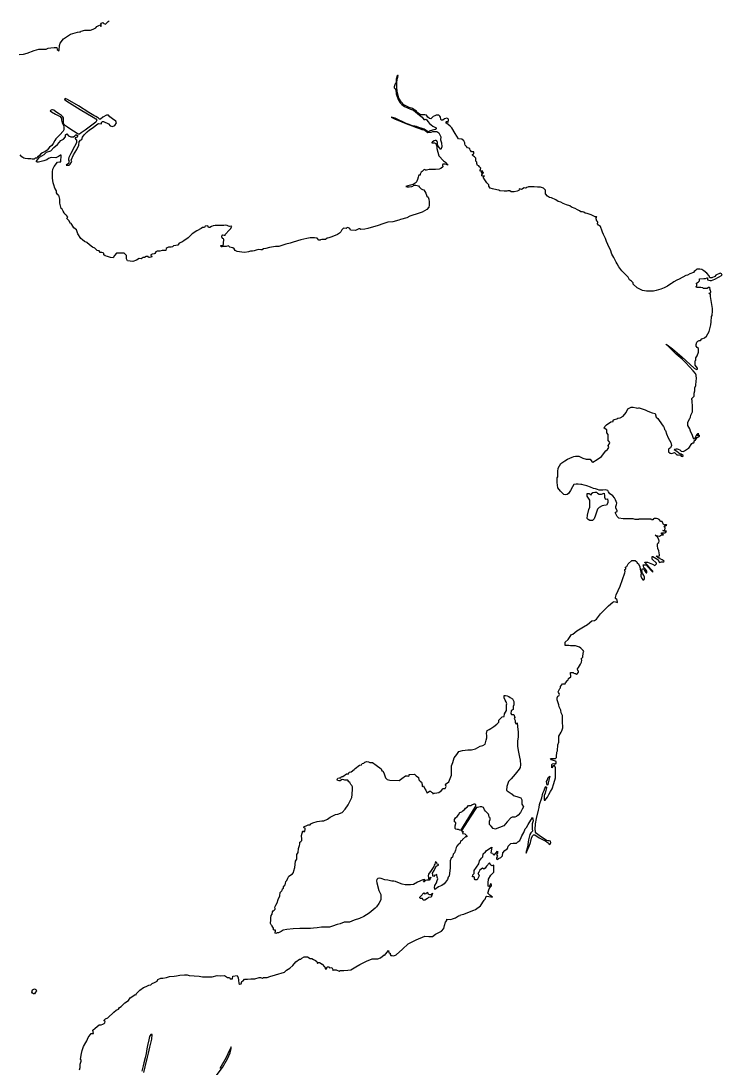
# Model space of a CAD drawing. Header units: inches. Extents: x 2272838 to 2336681, y 13196121 to 13295201.
# Drawn here: x 2323546 to 2336681, y 13214938 to 13234560 of the extents above; entities that cross this region are included whole.
import ezdxf

# ---------------------------------------------------------------- set-up
doc = ezdxf.new("R2010")
doc.units = ezdxf.units.IN
doc.header["$MEASUREMENT"] = 0
doc.layers.add('shoreline06_1', color=7, linetype='Continuous')

msp = doc.modelspace()

# ---------------------------------------------------------------- linework, layer by layer
at = {"layer": 'shoreline06_1'}
for points in [[(2323511, 13233930), (2323592, 13233935), (2323665, 13233956), (2323794, 13234007), (2323884, 13234029), (2323946, 13234029), (2323990, 13234029), (2324016, 13234029), (2324056, 13234050), (2324108, 13234057), (2324170, 13234062), (2324219, 13234062), (2324224, 13234026), (2324257, 13233998), (2324261, 13234014), (2324266, 13234099), (2324282, 13234142), (2324344, 13234222), (2324476, 13234311), (2324603, 13234351), (2324644, 13234354), (2324665, 13234354), (2324672, 13234366), (2324745, 13234387), (2324818, 13234387), (2324851, 13234387), (2324901, 13234408), (2324947, 13234429), (2324969, 13234457), (2325020, 13234481), (2325033, 13234473), (2325044, 13234453), (2325049, 13234464), (2325049, 13234478), (2325046, 13234499), (2325056, 13234516), (2325079, 13234528), (2325099, 13234513), (2325131, 13234502), (2325181, 13234552), (2325200, 13234561)], [(2324641, 13214906), (2324653, 13214951), (2324657, 13215008), (2324674, 13215067), (2324674, 13215090), (2324665, 13215100), (2324671, 13215142), (2324681, 13215210), (2324695, 13215265), (2324719, 13215342), (2324763, 13215415), (2324778, 13215449), (2324806, 13215512), (2324861, 13215583), (2324903, 13215588), (2324896, 13215649), (2324934, 13215687), (2325009, 13215750), (2325049, 13215750), (2325080, 13215762), (2325106, 13215774), (2325120, 13215785), (2325122, 13215809), (2325103, 13215821), (2325106, 13215837), (2325131, 13215859), (2325171, 13215877), (2325287, 13215983), (2325332, 13216021), (2325374, 13216040), (2325393, 13216073), (2325424, 13216089), (2325495, 13216163), (2325561, 13216203), (2325594, 13216252), (2325625, 13216271), (2325684, 13216316), (2325702, 13216309), (2325714, 13216334), (2325771, 13216398), (2325842, 13216445), (2325893, 13216467), (2325941, 13216492), (2325980, 13216497), (2326007, 13216525), (2326047, 13216544), (2326101, 13216565), (2326110, 13216600), (2326164, 13216622), (2326204, 13216622), (2326273, 13216636), (2326330, 13216653), (2326415, 13216657), (2326462, 13216667), (2326523, 13216681), (2326612, 13216683), (2326659, 13216683), (2326695, 13216671), (2326886, 13216657), (2326945, 13216648), (2327018, 13216648), (2327096, 13216649), (2327131, 13216649), (2327220, 13216675), (2327291, 13216669), (2327357, 13216673), (2327414, 13216636), (2327454, 13216633), (2327463, 13216610), (2327508, 13216612), (2327518, 13216657), (2327596, 13216673), (2327616, 13216626), (2327622, 13216586), (2327629, 13216520), (2327650, 13216513), (2327673, 13216517), (2327687, 13216558), (2327709, 13216572), (2327737, 13216602), (2327789, 13216602), (2327852, 13216609), (2327930, 13216609), (2328011, 13216638), (2328032, 13216638), (2328069, 13216623), (2328093, 13216635), (2328161, 13216638), (2328208, 13216654), (2328314, 13216684), (2328481, 13216738), (2328523, 13216773), (2328586, 13216808), (2328637, 13216857), (2328694, 13216929), (2328762, 13216977), (2328788, 13216977), (2328807, 13216995), (2328852, 13217024), (2328913, 13217023), (2328963, 13216993), (2328993, 13216993), (2329029, 13216971), (2329066, 13216955), (2329088, 13216934), (2329096, 13216915), (2329102, 13216898), (2329110, 13216901), (2329119, 13216917), (2329137, 13216917), (2329187, 13216882), (2329235, 13216836), (2329247, 13216820), (2329247, 13216798), (2329271, 13216800), (2329282, 13216837), (2329319, 13216835), (2329330, 13216818), (2329368, 13216820), (2329385, 13216800), (2329389, 13216771), (2329397, 13216767), (2329408, 13216780), (2329449, 13216780), (2329509, 13216752), (2329526, 13216764), (2329594, 13216764), (2329673, 13216771), (2329727, 13216780), (2329823, 13216834), (2329897, 13216879), (2330019, 13216942), (2330124, 13216983), (2330230, 13216983), (2330280, 13217001), (2330351, 13217061), (2330359, 13217045), (2330435, 13217141), (2330441, 13217095), (2330463, 13217093), (2330463, 13217067), (2330479, 13217045), (2330503, 13217045), (2330533, 13217043), (2330575, 13217061), (2330694, 13217169), (2330798, 13217266), (2330951, 13217340), (2331113, 13217412), (2331191, 13217404), (2331256, 13217404), (2331314, 13217449), (2331424, 13217505), (2331470, 13217551), (2331480, 13217607), (2331498, 13217671), (2331523, 13217704), (2331524, 13217728), (2331597, 13217720), (2331631, 13217736), (2331685, 13217752), (2331743, 13217792), (2331773, 13217798), (2331783, 13217810), (2331846, 13217822), (2331980, 13217876), (2332028, 13217894), (2332062, 13217909), (2332155, 13217981), (2332225, 13218087), (2332243, 13218101), (2332261, 13218151), (2332277, 13218162), (2332347, 13218145), (2332383, 13218139), (2332331, 13218176), (2332293, 13218216), (2332321, 13218296), (2332341, 13218332), (2332361, 13218350), (2332361, 13218380), (2332345, 13218390), (2332335, 13218372), (2332329, 13218350), (2332315, 13218340), (2332301, 13218346), (2332301, 13218408), (2332303, 13218479), (2332349, 13218553), (2332405, 13218607), (2332407, 13218742), (2332369, 13218726), (2332349, 13218742), (2332325, 13218786), (2332269, 13218723), (2332243, 13218683), (2332219, 13218665), (2332192, 13218685), (2332142, 13218647), (2332122, 13218607), (2332106, 13218581), (2332124, 13218559), (2332132, 13218547), (2332124, 13218525), (2332108, 13218491), (2332094, 13218467), (2332058, 13218464), (2332046, 13218483), (2332046, 13218513), (2332034, 13218523), (2332004, 13218523), (2332014, 13218557), (2332036, 13218585), (2332040, 13218641), (2332126, 13218762), (2332136, 13218822), (2332172, 13218870), (2332200, 13218894), (2332206, 13218950), (2332247, 13218990), (2332261, 13219008), (2332341, 13219063), (2332367, 13219079), (2332349, 13218974), (2332383, 13218964), (2332385, 13218954), (2332409, 13218928), (2332445, 13218966), (2332473, 13219003), (2332475, 13218968), (2332455, 13218940), (2332477, 13218906), (2332453, 13218876), (2332453, 13218858), (2332467, 13218848), (2332495, 13218864), (2332536, 13218884), (2332570, 13218916), (2332574, 13218974), (2332614, 13219013), (2332662, 13219051), (2332676, 13219097), (2332722, 13219147), (2332766, 13219151), (2332829, 13219153), (2332855, 13219177), (2332895, 13219201), (2332919, 13219256), (2332931, 13219290), (2332969, 13219354), (2332995, 13219422), (2333017, 13219444), (2333049, 13219501), (2333133, 13219635), (2333142, 13219573), (2333127, 13219513), (2333127, 13219418), (2333130, 13219375), (2333102, 13219344), (2333078, 13219316), (2333054, 13219215), (2333049, 13219173), (2333035, 13219076), (2333014, 13218996), (2333014, 13218962), (2333042, 13219043), (2333066, 13219094), (2333090, 13219166), (2333109, 13219243), (2333130, 13219290), (2333151, 13219307), (2333175, 13219307), (2333254, 13219255), (2333340, 13219208), (2333400, 13219179), (2333429, 13219154), (2333443, 13219128), (2333469, 13219146), (2333471, 13219167), (2333469, 13219191), (2333445, 13219196), (2333422, 13219196), (2333391, 13219205), (2333252, 13219297), (2333207, 13219335), (2333189, 13219359), (2333184, 13219380), (2333179, 13219410), (2333189, 13219517), (2333208, 13219615), (2333245, 13219769), (2333255, 13219818), (2333259, 13219879), (2333304, 13220004), (2333326, 13220087), (2333346, 13220141), (2333364, 13220183), (2333386, 13220213), (2333394, 13220193), (2333366, 13220089), (2333349, 13220045), (2333351, 13220000), (2333351, 13219959), (2333366, 13219960), (2333389, 13219983), (2333410, 13220014), (2333434, 13220064), (2333467, 13220118), (2333500, 13220172), (2333531, 13220268), (2333559, 13220375), (2333561, 13220466), (2333562, 13220563), (2333545, 13220605), (2333534, 13220606), (2333519, 13220599), (2333495, 13220563), (2333494, 13220625), (2333505, 13220641), (2333531, 13220646), (2333552, 13220634), (2333557, 13220646), (2333574, 13220648), (2333574, 13220681), (2333560, 13220690), (2333488, 13220717), (2333465, 13220740), (2333524, 13220740), (2333562, 13220740), (2333580, 13220757), (2333581, 13220778), (2333588, 13220856), (2333599, 13220881), (2333607, 13220997), (2333621, 13221044), (2333625, 13221155), (2333666, 13221232), (2333682, 13221256), (2333696, 13221315), (2333690, 13221437), (2333690, 13221543), (2333666, 13221595), (2333659, 13221645), (2333631, 13221704), (2333624, 13221747), (2333614, 13221779), (2333603, 13221798), (2333591, 13221839), (2333595, 13221874), (2333598, 13221897), (2333605, 13221909), (2333623, 13221916), (2333633, 13221938), (2333628, 13221958), (2333617, 13221977), (2333612, 13221991), (2333640, 13222051), (2333654, 13222065), (2333654, 13222091), (2333694, 13222140), (2333744, 13222140), (2333746, 13222159), (2333786, 13222199), (2333798, 13222211), (2333806, 13222235), (2333846, 13222272), (2333845, 13222348), (2333892, 13222348), (2333905, 13222338), (2333921, 13222333), (2333937, 13222333), (2333954, 13222322), (2333973, 13222333), (2333994, 13222357), (2333994, 13222376), (2333977, 13222388), (2333973, 13222418), (2333991, 13222446), (2334029, 13222508), (2334050, 13222545), (2334053, 13222581), (2334044, 13222607), (2334072, 13222639), (2334081, 13222717), (2334089, 13222743), (2334082, 13222765), (2334034, 13222807), (2334011, 13222824), (2333933, 13222852), (2333844, 13222852), (2333811, 13222857), (2333744, 13222857), (2333742, 13222921), (2333799, 13222967), (2333858, 13223060), (2333888, 13223071), (2333961, 13223132), (2334084, 13223205), (2334159, 13223248), (2334244, 13223316), (2334294, 13223325), (2334332, 13223347), (2334407, 13223451), (2334553, 13223601), (2334638, 13223669), (2334660, 13223681), (2334706, 13223670), (2334723, 13223663), (2334716, 13223703), (2334712, 13223719), (2334685, 13223735), (2334688, 13223755), (2334700, 13223806), (2334770, 13223967), (2334862, 13224216), (2334867, 13224242), (2334862, 13224261), (2334862, 13224282), (2334876, 13224296), (2334874, 13224323), (2334896, 13224336), (2334921, 13224388), (2334990, 13224447), (2335030, 13224450), (2335056, 13224450), (2335086, 13224426), (2335094, 13224403), (2335113, 13224388), (2335139, 13224329), (2335146, 13224287), (2335159, 13224242), (2335166, 13224202), (2335162, 13224179), (2335159, 13224157), (2335181, 13224113), (2335195, 13224084), (2335218, 13224084), (2335228, 13224105), (2335228, 13224136), (2335214, 13224167), (2335197, 13224198), (2335192, 13224214), (2335181, 13224261), (2335193, 13224297), (2335207, 13224292), (2335225, 13224277), (2335232, 13224247), (2335258, 13224216), (2335273, 13224218), (2335270, 13224247), (2335245, 13224284), (2335216, 13224320), (2335207, 13224343), (2335202, 13224370), (2335258, 13224370), (2335299, 13224327), (2335360, 13224256), (2335384, 13224228), (2335386, 13224240), (2335384, 13224249), (2335341, 13224294), (2335287, 13224360), (2335237, 13224410), (2335235, 13224421), (2335285, 13224421), (2335376, 13224379), (2335424, 13224357), (2335454, 13224386), (2335456, 13224402), (2335372, 13224476), (2335369, 13224522), (2335384, 13224522), (2335480, 13224471), (2335509, 13224410), (2335546, 13224424), (2335589, 13224426), (2335598, 13224438), (2335581, 13224452), (2335558, 13224461), (2335523, 13224483), (2335518, 13224490), (2335495, 13224496), (2335447, 13224532), (2335508, 13224534), (2335508, 13224556), (2335497, 13224631), (2335481, 13224673), (2335473, 13224721), (2335473, 13224763), (2335481, 13224773), (2335494, 13224786), (2335501, 13224810), (2335499, 13224841), (2335473, 13224886), (2335428, 13224923), (2335471, 13224909), (2335507, 13224907), (2335547, 13224931), (2335582, 13224933), (2335575, 13224944), (2335549, 13224949), (2335547, 13224970), (2335572, 13224970), (2335608, 13224968), (2335626, 13224977), (2335643, 13224996), (2335622, 13224998), (2335596, 13224999), (2335573, 13225011), (2335612, 13225017), (2335613, 13225064), (2335598, 13225076), (2335608, 13225095), (2335634, 13225110), (2335648, 13225114), (2335638, 13225119), (2335612, 13225117), (2335601, 13225112), (2335586, 13225121), (2335572, 13225149), (2335561, 13225180), (2335533, 13225183), (2335502, 13225216), (2335476, 13225230), (2335452, 13225235), (2335407, 13225235), (2335394, 13225227), (2335382, 13225209), (2335361, 13225213), (2335355, 13225225), (2335235, 13225225), (2335124, 13225225), (2335117, 13225216), (2335051, 13225216), (2335014, 13225227), (2334898, 13225230), (2334830, 13225232), (2334747, 13225240), (2334715, 13225273), (2334686, 13225339), (2334686, 13225355), (2334701, 13225358), (2334714, 13225367), (2334714, 13225388), (2334691, 13225430), (2334691, 13225461), (2334705, 13225501), (2334708, 13225522), (2334696, 13225556), (2334682, 13225584), (2334665, 13225622), (2334634, 13225662), (2334608, 13225681), (2334576, 13225700), (2334555, 13225735), (2334540, 13225760), (2334498, 13225773), (2334448, 13225765), (2334396, 13225765), (2334377, 13225768), (2334345, 13225782), (2334309, 13225794), (2334272, 13225801), (2334215, 13225824), (2334147, 13225848), (2334095, 13225862), (2334052, 13225874), (2334034, 13225874), (2333987, 13225877), (2333951, 13225881), (2333904, 13225874), (2333880, 13225829), (2333843, 13225763), (2333803, 13225707), (2333781, 13225686), (2333744, 13225679), (2333720, 13225685), (2333691, 13225709), (2333652, 13225749), (2333607, 13225811), (2333595, 13225910), (2333595, 13226001), (2333605, 13226018), (2333604, 13226115), (2333611, 13226181), (2333659, 13226268), (2333734, 13226318), (2333784, 13226348), (2333829, 13226365), (2333871, 13226388), (2333906, 13226400), (2333937, 13226407), (2333996, 13226404), (2334076, 13226364), (2334137, 13226346), (2334211, 13226346), (2334241, 13226305), (2334258, 13226294), (2334342, 13226340), (2334423, 13226399), (2334505, 13226505), (2334538, 13226531), (2334560, 13226565), (2334546, 13226604), (2334567, 13226631), (2334579, 13226661), (2334562, 13226683), (2334548, 13226694), (2334548, 13226751), (2334546, 13226777), (2334545, 13226810), (2334524, 13226840), (2334520, 13226866), (2334524, 13226895), (2334473, 13226927), (2334484, 13226963), (2334519, 13226994), (2334600, 13227045), (2334642, 13227053), (2334644, 13227081), (2334661, 13227090), (2334708, 13227104), (2334730, 13227114), (2334772, 13227123), (2334828, 13227156), (2334888, 13227220), (2334914, 13227290), (2334979, 13227323), (2335015, 13227323), (2335074, 13227311), (2335090, 13227304), (2335114, 13227312), (2335131, 13227312), (2335243, 13227274), (2335290, 13227250), (2335371, 13227217), (2335427, 13227201), (2335449, 13227135), (2335479, 13227109), (2335561, 13226989), (2335585, 13226962), (2335595, 13226936), (2335606, 13226903), (2335623, 13226884), (2335640, 13226821), (2335672, 13226746), (2335724, 13226660), (2335733, 13226602), (2335715, 13226559), (2335681, 13226535), (2335681, 13226510), (2335681, 13226484), (2335710, 13226463), (2335741, 13226456), (2335771, 13226469), (2335792, 13226470), (2335818, 13226449), (2335833, 13226432), (2335861, 13226430), (2335903, 13226422), (2335915, 13226404), (2335936, 13226397), (2335951, 13226403), (2335953, 13226418), (2335936, 13226432), (2335920, 13226439), (2335899, 13226441), (2335835, 13226489), (2335785, 13226524), (2335795, 13226536), (2335819, 13226540), (2335842, 13226540), (2335859, 13226538), (2335889, 13226526), (2335913, 13226495), (2335951, 13226493), (2335979, 13226507), (2336031, 13226543), (2336059, 13226557), (2336115, 13226642), (2336132, 13226655), (2336155, 13226655), (2336162, 13226672), (2336162, 13226689), (2336181, 13226712), (2336191, 13226717), (2336215, 13226752), (2336247, 13226769), (2336257, 13226781), (2336259, 13226797), (2336247, 13226787), (2336229, 13226787), (2336219, 13226788), (2336219, 13226806), (2336245, 13226823), (2336219, 13226823), (2336210, 13226813), (2336194, 13226790), (2336186, 13226769), (2336174, 13226734), (2336165, 13226722), (2336151, 13226721), (2336142, 13226754), (2336130, 13226792), (2336090, 13226873), (2336080, 13226915), (2336061, 13226945), (2336043, 13226981), (2336043, 13227038), (2336050, 13227068), (2336078, 13227111), (2336092, 13227134), (2336095, 13227170), (2336128, 13227235), (2336127, 13227321), (2336120, 13227445), (2336113, 13227464), (2336113, 13227486), (2336139, 13227512), (2336156, 13227526), (2336156, 13227585), (2336170, 13227631), (2336173, 13227683), (2336191, 13227728), (2336196, 13227813), (2336201, 13227856), (2336198, 13227919), (2336182, 13227954), (2336138, 13228006), (2336074, 13228079), (2336001, 13228155), (2335935, 13228224), (2335824, 13228318), (2335685, 13228452), (2335629, 13228500), (2335652, 13228492), (2335756, 13228414), (2335928, 13228264), (2336158, 13228056), (2336201, 13228028), (2336220, 13228033), (2336220, 13228051), (2336178, 13228112), (2336178, 13228143), (2336180, 13228190), (2336192, 13228205), (2336189, 13228244), (2336217, 13228284), (2336239, 13228351), (2336241, 13228421), (2336218, 13228442), (2336197, 13228468), (2336197, 13228495), (2336206, 13228541), (2336230, 13228558), (2336253, 13228570), (2336275, 13228570), (2336305, 13228605), (2336321, 13228612), (2336354, 13228619), (2336390, 13228654), (2336439, 13228742), (2336470, 13228867), (2336480, 13228923), (2336482, 13229023), (2336494, 13229041), (2336504, 13229129), (2336504, 13229173), (2336484, 13229284), (2336466, 13229395), (2336466, 13229442), (2336449, 13229449), (2336442, 13229461), (2336470, 13229470), (2336470, 13229489), (2336463, 13229505), (2336456, 13229520), (2336454, 13229538), (2336456, 13229555), (2336447, 13229564), (2336426, 13229564), (2336402, 13229546), (2336385, 13229546), (2336332, 13229548), (2336322, 13229558), (2336282, 13229562), (2336202, 13229563), (2336199, 13229581), (2336206, 13229591), (2336207, 13229612), (2336204, 13229647), (2336235, 13229666), (2336256, 13229689), (2336259, 13229725), (2336341, 13229732), (2336372, 13229734), (2336404, 13229749), (2336410, 13229749), (2336410, 13229709), (2336456, 13229699), (2336482, 13229697), (2336549, 13229723), (2336681, 13229796), (2336674, 13229819), (2336648, 13229831), (2336565, 13229798), (2336546, 13229769), (2336487, 13229748), (2336476, 13229748), (2336450, 13229748), (2336438, 13229781), (2336397, 13229833), (2336343, 13229876), (2336303, 13229900), (2336265, 13229909), (2336212, 13229906), (2336181, 13229881), (2336160, 13229867), (2336145, 13229847), (2336079, 13229822), (2336035, 13229793), (2336001, 13229787), (2335877, 13229721), (2335836, 13229701), (2335778, 13229674), (2335754, 13229655), (2335737, 13229638), (2335683, 13229607), (2335659, 13229591), (2335594, 13229560), (2335537, 13229534), (2335450, 13229511), (2335395, 13229499), (2335336, 13229495), (2335263, 13229494), (2335188, 13229509), (2335091, 13229561), (2335018, 13229626), (2335014, 13229650), (2334986, 13229685), (2334948, 13229707), (2334920, 13229761), (2334889, 13229789), (2334802, 13229877), (2334750, 13229950), (2334715, 13230009), (2334695, 13230037), (2334686, 13230065), (2334653, 13230126), (2334618, 13230192), (2334594, 13230268), (2334568, 13230315), (2334514, 13230424), (2334495, 13230482), (2334463, 13230558), (2334441, 13230603), (2334432, 13230641), (2334409, 13230688), (2334406, 13230711), (2334385, 13230718), (2334364, 13230732), (2334350, 13230758), (2334356, 13230789), (2334349, 13230803), (2334335, 13230806), (2334326, 13230851), (2334326, 13230874), (2334333, 13230881), (2334330, 13230886), (2334303, 13230891), (2334227, 13230924), (2334154, 13230952), (2334116, 13230956), (2334093, 13230978), (2334069, 13230980), (2334034, 13230980), (2334013, 13231002), (2333975, 13231018), (2333927, 13231048), (2333861, 13231072), (2333831, 13231093), (2333770, 13231117), (2333706, 13231138), (2333664, 13231162), (2333610, 13231178), (2333567, 13231209), (2333485, 13231242), (2333449, 13231252), (2333411, 13231278), (2333372, 13231322), (2333372, 13231360), (2333376, 13231374), (2333371, 13231391), (2333352, 13231405), (2333338, 13231426), (2333277, 13231442), (2333223, 13231448), (2333164, 13231452), (2333122, 13231452), (2333074, 13231452), (2333053, 13231450), (2333041, 13231443), (2333016, 13231440), (2333006, 13231429), (2332996, 13231429), (2332971, 13231434), (2332923, 13231403), (2332888, 13231414), (2332879, 13231405), (2332871, 13231381), (2332844, 13231370), (2332784, 13231360), (2332728, 13231360), (2332704, 13231374), (2332669, 13231375), (2332652, 13231367), (2332600, 13231367), (2332518, 13231374), (2332502, 13231386), (2332459, 13231398), (2332381, 13231415), (2332337, 13231429), (2332315, 13231462), (2332310, 13231490), (2332290, 13231512), (2332275, 13231525), (2332252, 13231561), (2332224, 13231599), (2332210, 13231611), (2332210, 13231630), (2332230, 13231656), (2332191, 13231650), (2332179, 13231656), (2332179, 13231677), (2332210, 13231719), (2332179, 13231709), (2332171, 13231721), (2332197, 13231747), (2332150, 13231747), (2332150, 13231764), (2332162, 13231799), (2332136, 13231825), (2332127, 13231846), (2332098, 13231853), (2332089, 13231889), (2332089, 13231913), (2332071, 13231933), (2332071, 13231962), (2332071, 13231988), (2332042, 13232014), (2332023, 13232028), (2332007, 13232044), (2332005, 13232058), (2332016, 13232065), (2332030, 13232068), (2332028, 13232104), (2331990, 13232108), (2331976, 13232124), (2331965, 13232141), (2331953, 13232165), (2331936, 13232174), (2331910, 13232181), (2331891, 13232205), (2331870, 13232233), (2331861, 13232257), (2331861, 13232275), (2331842, 13232313), (2331809, 13232342), (2331741, 13232353), (2331680, 13232448), (2331618, 13232558), (2331590, 13232589), (2331519, 13232644), (2331507, 13232665), (2331519, 13232674), (2331533, 13232674), (2331552, 13232657), (2331555, 13232710), (2331548, 13232728), (2331528, 13232735), (2331484, 13232724), (2331449, 13232702), (2331422, 13232703), (2331411, 13232721), (2331404, 13232756), (2331397, 13232778), (2331378, 13232794), (2331323, 13232794), (2331300, 13232782), (2331272, 13232769), (2331250, 13232750), (2331224, 13232728), (2331203, 13232729), (2331168, 13232759), (2331142, 13232794), (2331114, 13232801), (2331034, 13232801), (2330963, 13232851), (2330956, 13232877), (2330908, 13232901), (2330880, 13232919), (2330819, 13232936), (2330722, 13232988), (2330668, 13233042), (2330623, 13233111), (2330598, 13233208), (2330590, 13233304), (2330590, 13233393), (2330593, 13233469), (2330610, 13233504), (2330612, 13233540), (2330602, 13233540), (2330591, 13233525), (2330583, 13233488), (2330576, 13233467), (2330576, 13233408), (2330558, 13233384), (2330548, 13233361), (2330539, 13233323), (2330539, 13233304), (2330558, 13233290), (2330570, 13233268), (2330576, 13233195), (2330612, 13233085), (2330652, 13233024), (2330680, 13232991), (2330734, 13232958), (2330788, 13232929), (2330847, 13232905), (2330901, 13232887), (2330941, 13232856), (2331013, 13232794), (2331066, 13232754), (2331097, 13232715), (2331119, 13232710), (2331135, 13232719), (2331170, 13232677), (2331199, 13232637), (2331264, 13232585), (2331312, 13232566), (2331324, 13232545), (2331321, 13232528), (2331279, 13232518), (2331210, 13232498), (2331189, 13232483), (2331163, 13232490), (2331099, 13232533), (2331064, 13232542), (2331001, 13232563), (2330955, 13232583), (2330923, 13232589), (2330883, 13232596), (2330821, 13232620), (2330762, 13232641), (2330699, 13232670), (2330630, 13232700), (2330557, 13232741), (2330484, 13232759), (2330560, 13232719), (2330684, 13232668), (2330760, 13232635), (2330875, 13232592), (2330939, 13232571), (2331012, 13232542), (2331059, 13232528), (2331095, 13232523), (2331170, 13232469), (2331229, 13232478), (2331260, 13232485), (2331338, 13232485), (2331373, 13232460), (2331413, 13232387), (2331404, 13232335), (2331425, 13232273), (2331429, 13232198), (2331413, 13232153), (2331382, 13232191), (2331359, 13232224), (2331351, 13232261), (2331351, 13232281), (2331337, 13232313), (2331328, 13232321), (2331305, 13232321), (2331288, 13232311), (2331257, 13232293), (2331243, 13232285), (2331245, 13232278), (2331272, 13232278), (2331297, 13232274), (2331321, 13232261), (2331335, 13232208), (2331335, 13232172), (2331378, 13232033), (2331464, 13231936), (2331502, 13231912), (2331549, 13231858), (2331498, 13231873), (2331448, 13231875), (2331446, 13231858), (2331448, 13231826), (2331412, 13231797), (2331379, 13231781), (2331314, 13231774), (2331194, 13231774), (2331172, 13231767), (2331144, 13231762), (2331123, 13231765), (2331111, 13231774), (2331095, 13231769), (2331064, 13231739), (2331042, 13231729), (2331026, 13231687), (2331026, 13231668), (2331003, 13231670), (2330993, 13231658), (2330988, 13231632), (2330974, 13231590), (2330965, 13231555), (2330950, 13231533), (2330929, 13231521), (2330915, 13231508), (2330887, 13231494), (2330842, 13231484), (2330795, 13231467), (2330757, 13231458), (2330781, 13231449), (2330819, 13231451), (2330868, 13231460), (2330887, 13231465), (2330905, 13231482), (2330946, 13231484), (2330971, 13231479), (2330995, 13231472), (2331009, 13231453), (2331047, 13231411), (2331068, 13231399), (2331092, 13231397), (2331130, 13231335), (2331151, 13231279), (2331176, 13231258), (2331189, 13231222), (2331195, 13231172), (2331195, 13231107), (2331190, 13231069), (2331153, 13231026), (2331061, 13230974), (2330950, 13230939), (2330886, 13230921), (2330832, 13230899), (2330778, 13230873), (2330658, 13230840), (2330625, 13230824), (2330511, 13230796), (2330419, 13230786), (2330346, 13230765), (2330222, 13230723), (2330108, 13230687), (2330042, 13230671), (2329986, 13230659), (2329913, 13230654), (2329903, 13230666), (2329878, 13230664), (2329814, 13230636), (2329722, 13230638), (2329707, 13230669), (2329684, 13230686), (2329658, 13230692), (2329637, 13230671), (2329590, 13230674), (2329561, 13230646), (2329540, 13230610), (2329512, 13230580), (2329477, 13230558), (2329368, 13230513), (2329314, 13230494), (2329283, 13230487), (2329250, 13230464), (2329229, 13230464), (2329182, 13230464), (2329161, 13230461), (2329149, 13230452), (2329130, 13230454), (2329094, 13230487), (2329043, 13230497), (2328962, 13230497), (2328904, 13230480), (2328791, 13230459), (2328644, 13230417), (2328588, 13230396), (2328507, 13230379), (2328432, 13230349), (2328376, 13230332), (2328314, 13230335), (2328201, 13230313), (2328133, 13230297), (2328088, 13230288), (2328065, 13230271), (2328038, 13230271), (2328003, 13230274), (2327951, 13230266), (2327916, 13230252), (2327887, 13230246), (2327847, 13230246), (2327810, 13230234), (2327741, 13230220), (2327685, 13230226), (2327595, 13230239), (2327560, 13230258), (2327543, 13230288), (2327513, 13230307), (2327484, 13230314), (2327458, 13230323), (2327437, 13230345), (2327393, 13230331), (2327369, 13230330), (2327340, 13230330), (2327315, 13230324), (2327298, 13230326), (2327291, 13230338), (2327294, 13230350), (2327334, 13230354), (2327343, 13230380), (2327343, 13230404), (2327345, 13230456), (2327348, 13230463), (2327341, 13230476), (2327320, 13230482), (2327310, 13230512), (2327317, 13230545), (2327327, 13230554), (2327352, 13230548), (2327372, 13230548), (2327378, 13230564), (2327447, 13230637), (2327475, 13230667), (2327497, 13230708), (2327485, 13230712), (2327452, 13230707), (2327433, 13230712), (2327407, 13230729), (2327379, 13230734), (2327348, 13230724), (2327282, 13230729), (2327185, 13230729), (2327148, 13230719), (2327117, 13230710), (2327086, 13230689), (2327062, 13230691), (2327046, 13230722), (2326996, 13230717), (2326985, 13230689), (2326945, 13230689), (2326924, 13230672), (2326841, 13230625), (2326756, 13230569), (2326680, 13230493), (2326601, 13230442), (2326558, 13230413), (2326509, 13230394), (2326487, 13230361), (2326449, 13230354), (2326402, 13230345), (2326383, 13230329), (2326362, 13230322), (2326336, 13230319), (2326310, 13230319), (2326285, 13230305), (2326270, 13230295), (2326259, 13230261), (2326192, 13230261), (2326148, 13230248), (2326096, 13230248), (2326072, 13230234), (2326054, 13230201), (2326041, 13230195), (2326002, 13230188), (2325980, 13230180), (2325978, 13230164), (2325997, 13230155), (2325995, 13230133), (2325955, 13230128), (2325935, 13230128), (2325931, 13230145), (2325891, 13230143), (2325860, 13230129), (2325834, 13230124), (2325799, 13230103), (2325761, 13230107), (2325714, 13230074), (2325643, 13230051), (2325593, 13230056), (2325542, 13230067), (2325526, 13230103), (2325523, 13230164), (2325480, 13230207), (2325339, 13230206), (2325299, 13230167), (2325271, 13230119), (2325223, 13230129), (2325169, 13230146), (2325125, 13230157), (2325099, 13230176), (2325096, 13230199), (2325085, 13230216), (2325064, 13230219), (2325033, 13230221), (2325012, 13230249), (2324976, 13230261), (2324931, 13230301), (2324887, 13230322), (2324828, 13230365), (2324781, 13230407), (2324734, 13230429), (2324700, 13230455), (2324668, 13230483), (2324611, 13230572), (2324588, 13230643), (2324538, 13230683), (2324502, 13230744), (2324486, 13230761), (2324477, 13230766), (2324446, 13230820), (2324423, 13230836), (2324403, 13230857), (2324410, 13230870), (2324422, 13230883), (2324406, 13230907), (2324387, 13230929), (2324366, 13230942), (2324354, 13230966), (2324337, 13230994), (2324321, 13231030), (2324298, 13231044), (2324290, 13231094), (2324276, 13231147), (2324274, 13231219), (2324257, 13231292), (2324239, 13231301), (2324211, 13231336), (2324211, 13231374), (2324178, 13231424), (2324163, 13231490), (2324152, 13231525), (2324138, 13231615), (2324138, 13231730), (2324142, 13231780), (2324168, 13231834), (2324230, 13231916), (2324268, 13231918), (2324295, 13231921), (2324301, 13232046), (2324286, 13232046), (2324251, 13232018), (2324197, 13231997), (2324110, 13232001), (2324064, 13231984), (2324031, 13231957), (2323978, 13231940), (2323923, 13231928), (2323873, 13231914), (2323848, 13231912), (2323831, 13231923), (2323857, 13231957), (2323893, 13232006), (2323982, 13232060), (2324024, 13232098), (2324107, 13232126), (2324162, 13232187), (2324232, 13232244), (2324291, 13232317), (2324346, 13232343), (2324383, 13232387), (2324383, 13232428), (2324404, 13232444), (2324439, 13232406), (2324482, 13232387), (2324532, 13232388), (2324558, 13232409), (2324572, 13232425), (2324590, 13232427), (2324609, 13232407), (2324598, 13232383), (2324565, 13232369), (2324565, 13232354), (2324572, 13232340), (2324588, 13232329), (2324590, 13232274), (2324550, 13232209), (2324479, 13232074), (2324446, 13231999), (2324439, 13231971), (2324439, 13231947), (2324451, 13231937), (2324444, 13231911), (2324437, 13231886), (2324394, 13231860), (2324430, 13231860), (2324447, 13231855), (2324466, 13231873), (2324498, 13231928), (2324484, 13231952), (2324529, 13232053), (2324593, 13232152), (2324633, 13232232), (2324640, 13232296), (2324661, 13232324), (2324687, 13232336), (2324701, 13232381), (2324732, 13232425), (2324789, 13232484), (2324833, 13232522), (2324902, 13232560), (2324970, 13232619), (2325001, 13232635), (2325055, 13232633), (2325055, 13232656), (2325076, 13232675), (2325095, 13232677), (2325185, 13232630), (2325218, 13232592), (2325263, 13232583), (2325303, 13232600), (2325338, 13232649), (2325324, 13232684), (2325263, 13232727), (2325209, 13232765), (2325185, 13232793), (2325149, 13232793), (2325083, 13232758), (2325039, 13232722), (2325018, 13232718), (2324998, 13232736), (2324982, 13232750), (2324947, 13232769), (2324909, 13232790), (2324820, 13232842), (2324622, 13232967), (2324416, 13233090), (2324374, 13233107), (2324362, 13233100), (2324369, 13233081), (2324459, 13233024), (2324657, 13232901), (2324899, 13232758), (2324952, 13232724), (2324968, 13232699), (2324951, 13232661), (2324874, 13232604), (2324751, 13232513), (2324673, 13232461), (2324645, 13232437), (2324623, 13232437), (2324603, 13232447), (2324560, 13232473), (2324498, 13232513), (2324416, 13232567), (2324379, 13232593), (2324353, 13232621), (2324341, 13232645), (2324341, 13232692), (2324343, 13232722), (2324343, 13232743), (2324331, 13232765), (2324308, 13232788), (2324270, 13232810), (2324202, 13232855), (2324164, 13232885), (2324140, 13232894), (2324124, 13232895), (2324103, 13232883), (2324096, 13232876), (2324119, 13232855), (2324193, 13232815), (2324279, 13232767), (2324306, 13232729), (2324306, 13232703), (2324319, 13232651), (2324343, 13232605), (2324352, 13232572), (2324350, 13232519), (2324336, 13232496), (2324274, 13232423), (2324225, 13232373), (2324197, 13232353), (2324180, 13232319), (2324152, 13232263), (2324122, 13232225), (2324079, 13232192), (2324036, 13232138), (2324003, 13232112), (2323978, 13232100), (2323947, 13232088), (2323916, 13232070), (2323893, 13232039), (2323859, 13232004), (2323838, 13231990), (2323810, 13231987), (2323793, 13231971), (2323758, 13231971), (2323734, 13231976), (2323675, 13231976), (2323628, 13231982), (2323598, 13231989), (2323565, 13232016), (2323529, 13232051)], [(2325846, 13214857), (2325876, 13214960), (2325916, 13215141), (2325935, 13215219), (2325964, 13215332), (2325996, 13215481), (2326006, 13215568), (2325980, 13215566), (2325957, 13215531), (2325945, 13215464), (2325917, 13215359), (2325905, 13215299), (2325890, 13215210), (2325871, 13215127), (2325850, 13215033), (2325839, 13214977), (2325813, 13214877)], [(2327205, 13214790), (2327324, 13214947), (2327415, 13215112), (2327468, 13215223), (2327486, 13215306), (2327487, 13215339), (2327449, 13215263), (2327390, 13215136), (2327274, 13214929)]]:
    msp.add_lwpolyline(points, dxfattribs=at)
for points in [[(2334351, 13225709), (2334382, 13225693), (2334425, 13225695), (2334470, 13225713), (2334476, 13225662), (2334481, 13225638), (2334489, 13225603), (2334498, 13225596), (2334533, 13225605), (2334540, 13225563), (2334540, 13225530), (2334519, 13225483), (2334465, 13225478), (2334434, 13225475), (2334377, 13225440), (2334347, 13225412), (2334332, 13225357), (2334311, 13225297), (2334283, 13225233), (2334252, 13225198), (2334233, 13225198), (2334205, 13225200), (2334172, 13225219), (2334154, 13225238), (2334158, 13225299), (2334187, 13225402), (2334205, 13225450), (2334205, 13225577), (2334154, 13225657), (2334154, 13225702), (2334189, 13225706), (2334212, 13225683), (2334229, 13225681), (2334234, 13225692), (2334234, 13225707), (2334258, 13225721), (2334298, 13225730), (2334331, 13225730)], [(2330180, 13217932), (2330069, 13217840), (2329969, 13217779), (2329887, 13217743), (2329788, 13217707), (2329702, 13217673), (2329602, 13217673), (2329527, 13217643), (2329473, 13217631), (2329385, 13217596), (2329325, 13217578), (2329281, 13217578), (2329226, 13217580), (2329174, 13217580), (2329096, 13217568), (2329026, 13217558), (2328974, 13217556), (2328773, 13217552), (2328646, 13217548), (2328528, 13217534), (2328458, 13217524), (2328422, 13217494), (2328369, 13217470), (2328345, 13217470), (2328321, 13217458), (2328309, 13217468), (2328311, 13217486), (2328315, 13217504), (2328313, 13217524), (2328295, 13217524), (2328277, 13217526), (2328277, 13217560), (2328265, 13217576), (2328251, 13217598), (2328251, 13217606), (2328231, 13217620), (2328223, 13217646), (2328227, 13217716), (2328225, 13217753), (2328237, 13217799), (2328253, 13217821), (2328259, 13217865), (2328271, 13217887), (2328291, 13217895), (2328311, 13217913), (2328311, 13217931), (2328305, 13217951), (2328307, 13217963), (2328323, 13217989), (2328347, 13218034), (2328365, 13218098), (2328397, 13218164), (2328405, 13218226), (2328431, 13218258), (2328443, 13218270), (2328445, 13218297), (2328465, 13218307), (2328465, 13218333), (2328494, 13218369), (2328504, 13218395), (2328510, 13218437), (2328528, 13218451), (2328548, 13218497), (2328568, 13218537), (2328636, 13218576), (2328650, 13218604), (2328660, 13218636), (2328680, 13218696), (2328690, 13218814), (2328712, 13218853), (2328712, 13218885), (2328712, 13218913), (2328718, 13218939), (2328740, 13218979), (2328744, 13219053), (2328766, 13219110), (2328772, 13219132), (2328774, 13219170), (2328790, 13219182), (2328806, 13219204), (2328810, 13219250), (2328800, 13219264), (2328800, 13219294), (2328826, 13219383), (2328848, 13219366), (2328867, 13219377), (2328871, 13219407), (2328873, 13219433), (2328846, 13219439), (2328850, 13219467), (2328891, 13219477), (2328927, 13219495), (2328963, 13219495), (2328977, 13219515), (2329017, 13219535), (2329097, 13219559), (2329184, 13219571), (2329222, 13219573), (2329290, 13219599), (2329338, 13219638), (2329438, 13219688), (2329485, 13219696), (2329565, 13219728), (2329621, 13219788), (2329679, 13219873), (2329745, 13220007), (2329753, 13220065), (2329759, 13220170), (2329759, 13220208), (2329747, 13220230), (2329729, 13220252), (2329711, 13220290), (2329687, 13220300), (2329671, 13220334), (2329643, 13220332), (2329613, 13220332), (2329575, 13220346), (2329551, 13220342), (2329527, 13220320), (2329500, 13220320), (2329474, 13220328), (2329468, 13220348), (2329480, 13220370), (2329506, 13220378), (2329539, 13220374), (2329549, 13220400), (2329579, 13220400), (2329647, 13220449), (2329683, 13220449), (2329697, 13220481), (2329733, 13220491), (2329791, 13220531), (2329807, 13220553), (2329890, 13220613), (2329924, 13220621), (2329940, 13220645), (2329970, 13220653), (2329990, 13220669), (2330024, 13220682), (2330060, 13220678), (2330084, 13220661), (2330133, 13220662), (2330203, 13220611), (2330295, 13220547), (2330309, 13220509), (2330327, 13220507), (2330353, 13220451), (2330379, 13220377), (2330410, 13220345), (2330458, 13220332), (2330632, 13220329), (2330679, 13220365), (2330749, 13220415), (2330779, 13220415), (2330801, 13220409), (2330817, 13220411), (2330821, 13220441), (2330917, 13220443), (2330953, 13220413), (2330992, 13220383), (2331002, 13220337), (2331024, 13220317), (2331052, 13220293), (2331060, 13220252), (2331066, 13220212), (2331088, 13220228), (2331112, 13220170), (2331130, 13220144), (2331158, 13220092), (2331178, 13220108), (2331200, 13220126), (2331221, 13220124), (2331235, 13220106), (2331265, 13220098), (2331265, 13220076), (2331297, 13220092), (2331339, 13220094), (2331373, 13220102), (2331417, 13220130), (2331455, 13220174), (2331493, 13220178), (2331510, 13220212), (2331499, 13220247), (2331518, 13220271), (2331560, 13220301), (2331590, 13220365), (2331610, 13220429), (2331610, 13220493), (2331610, 13220532), (2331614, 13220604), (2331638, 13220664), (2331664, 13220750), (2331710, 13220813), (2331750, 13220873), (2331820, 13220887), (2331921, 13220901), (2331987, 13220901), (2332063, 13220921), (2332149, 13220969), (2332202, 13220981), (2332246, 13221010), (2332264, 13221082), (2332272, 13221124), (2332276, 13221170), (2332268, 13221206), (2332282, 13221262), (2332316, 13221285), (2332352, 13221299), (2332408, 13221339), (2332462, 13221383), (2332499, 13221419), (2332499, 13221457), (2332563, 13221519), (2332599, 13221529), (2332605, 13221574), (2332643, 13221638), (2332641, 13221742), (2332649, 13221766), (2332639, 13221798), (2332619, 13221835), (2332599, 13221875), (2332597, 13221901), (2332599, 13221917), (2332625, 13221921), (2332655, 13221913), (2332689, 13221901), (2332709, 13221881), (2332753, 13221857), (2332771, 13221833), (2332781, 13221807), (2332779, 13221744), (2332769, 13221716), (2332769, 13221658), (2332733, 13221632), (2332725, 13221584), (2332735, 13221562), (2332759, 13221562), (2332779, 13221562), (2332802, 13221505), (2332788, 13221491), (2332804, 13221449), (2332806, 13221413), (2332820, 13221391), (2332840, 13221409), (2332852, 13221339), (2332864, 13221235), (2332862, 13221136), (2332852, 13221070), (2332852, 13220966), (2332870, 13220859), (2332884, 13220763), (2332900, 13220707), (2332904, 13220622), (2332902, 13220572), (2332880, 13220538), (2332806, 13220448), (2332732, 13220357), (2332682, 13220305), (2332650, 13220213), (2332642, 13220147), (2332658, 13220131), (2332714, 13220094), (2332748, 13220070), (2332766, 13220046), (2332836, 13220026), (2332911, 13220000), (2332929, 13219966), (2332929, 13219882), (2332959, 13219834), (2332939, 13219787), (2332903, 13219725), (2332862, 13219675), (2332832, 13219651), (2332800, 13219637), (2332748, 13219637), (2332722, 13219627), (2332654, 13219551), (2332590, 13219476), (2332513, 13219446), (2332461, 13219426), (2332437, 13219416), (2332395, 13219428), (2332355, 13219472), (2332341, 13219486), (2332323, 13219504), (2332323, 13219566), (2332337, 13219595), (2332337, 13219621), (2332329, 13219635), (2332317, 13219641), (2332315, 13219675), (2332307, 13219695), (2332284, 13219717), (2332252, 13219753), (2332232, 13219779), (2332212, 13219821), (2332182, 13219835), (2332148, 13219835), (2332102, 13219823), (2332078, 13219819), (2331973, 13219659), (2331807, 13219396), (2331807, 13219368), (2331829, 13219368), (2331817, 13219331), (2331865, 13219325), (2331909, 13219283), (2331901, 13219273), (2331875, 13219269), (2331821, 13219221), (2331811, 13219201), (2331785, 13219195), (2331769, 13219149), (2331743, 13219131), (2331715, 13219099), (2331697, 13219070), (2331689, 13219022), (2331667, 13218974), (2331642, 13218944), (2331630, 13218888), (2331604, 13218872), (2331590, 13218822), (2331588, 13218747), (2331588, 13218683), (2331578, 13218589), (2331570, 13218535), (2331552, 13218514), (2331536, 13218472), (2331502, 13218424), (2331478, 13218390), (2331430, 13218362), (2331372, 13218332), (2331300, 13218282), (2331295, 13218324), (2331301, 13218358), (2331332, 13218410), (2331344, 13218450), (2331354, 13218484), (2331352, 13218502), (2331342, 13218512), (2331340, 13218567), (2331311, 13218555), (2331289, 13218544), (2331287, 13218530), (2331261, 13218532), (2331261, 13218561), (2331257, 13218589), (2331287, 13218641), (2331327, 13218719), (2331368, 13218737), (2331368, 13218751), (2331347, 13218759), (2331337, 13218785), (2331313, 13218809), (2331301, 13218761), (2331287, 13218739), (2331279, 13218713), (2331229, 13218643), (2331183, 13218573), (2331175, 13218542), (2331181, 13218506), (2331183, 13218482), (2331223, 13218516), (2331215, 13218484), (2331193, 13218458), (2331151, 13218458), (2331125, 13218450), (2331101, 13218426), (2331089, 13218426), (2331113, 13218464), (2331109, 13218474), (2331077, 13218468), (2330974, 13218422), (2330898, 13218376), (2330846, 13218372), (2330790, 13218370), (2330742, 13218372), (2330687, 13218386), (2330637, 13218400), (2330565, 13218434), (2330533, 13218442), (2330493, 13218442), (2330420, 13218458), (2330366, 13218466), (2330292, 13218492), (2330268, 13218494), (2330230, 13218488), (2330214, 13218472), (2330206, 13218446), (2330212, 13218408), (2330254, 13218267), (2330288, 13218191), (2330286, 13218139), (2330286, 13218091), (2330252, 13218020), (2330206, 13217962)], [(2333452, 13220406), (2333434, 13220332), (2333424, 13220285), (2333420, 13220247), (2333404, 13220241), (2333394, 13220305), (2333412, 13220338), (2333426, 13220380)], [(2332050, 13219825), (2331779, 13219392), (2331741, 13219408), (2331717, 13219410), (2331694, 13219416), (2331684, 13219430), (2331684, 13219460), (2331684, 13219478), (2331696, 13219522), (2331696, 13219542), (2331670, 13219554), (2331670, 13219568), (2331670, 13219596), (2331690, 13219630), (2331720, 13219653), (2331745, 13219683), (2331771, 13219725), (2331809, 13219737), (2331827, 13219761), (2331861, 13219787), (2331877, 13219809), (2331905, 13219829), (2331929, 13219857), (2331975, 13219859), (2331995, 13219873), (2332035, 13219892), (2332056, 13219890), (2332064, 13219869), (2332064, 13219845)], [(2331259, 13218213), (2331233, 13218139), (2331181, 13218135), (2331161, 13218113), (2331115, 13218087), (2331083, 13218083), (2331069, 13218115), (2331029, 13218113), (2331019, 13218129), (2331019, 13218143), (2331041, 13218161), (2331095, 13218223), (2331107, 13218201), (2331131, 13218211), (2331163, 13218233), (2331171, 13218201), (2331201, 13218189), (2331231, 13218189)], [(2323760, 13216407), (2323798, 13216423), (2323827, 13216409), (2323835, 13216388), (2323822, 13216358), (2323800, 13216326), (2323782, 13216326), (2323763, 13216342), (2323750, 13216361)]]:
    msp.add_lwpolyline(points, close=True, dxfattribs=at)

doc.saveas('drawing.dxf')
